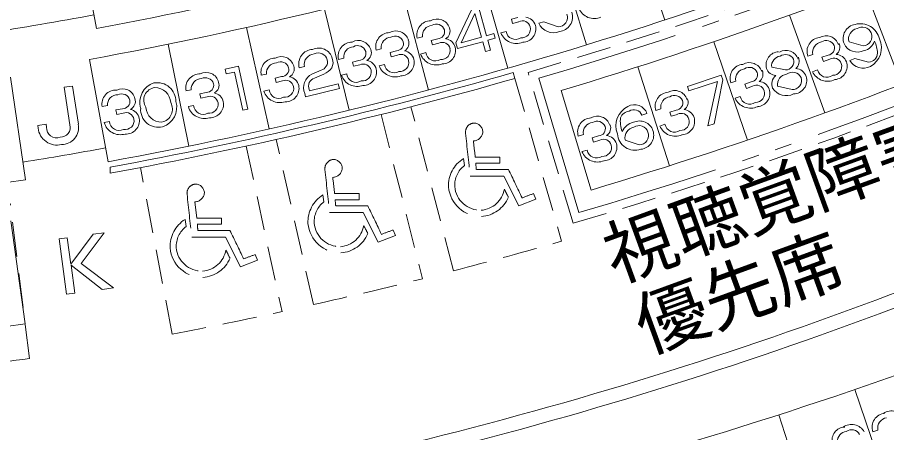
# Model space of a CAD drawing. Units: millimetres on the paper. Extents: x -1 to 280, y -216 to -20.
# Drawn here: x 89.51 to 119.89, y -94.62 to -80.11 of the extents above; entities that cross this region are included whole.
import ezdxf
from ezdxf.enums import TextEntityAlignment as Align

# ---------------------------------------------------------------- set-up
doc = ezdxf.new("R2010")
doc.units = ezdxf.units.MM
doc.linetypes.add('DASHED1', pattern=[1.8, 1.2, -0.6])
doc.linetypes.add('DOUBLE_CHAIN1', pattern=[8.8, 5, -1, 0.6, -0.6, 0.6, -1])
for name, color, linetype, lineweight in [('0-0', 7, 'Continuous', 9), ('0-C', 7, 'Continuous', 9), ('0-F', 7, 'Continuous', 9)]:
    doc.layers.add(name, color=color, linetype=linetype, lineweight=lineweight)
doc.styles.add('HGｺﾞｼｯｸE', font='')
doc.styles.get('HGｺﾞｼｯｸE').set_extended_font_data('HGｺﾞｼｯｸE')

msp = doc.modelspace()

# ---------------------------------------------------------------- linework, layer by layer
at = {"layer": '0-0'}
for p, q in [((111.002, -76.754), (112.135, -80.205)), ((91.614, -76.933), (92.281, -80.503)), ((108.335, -77.6), (109.401, -81.073)), ((105.652, -78.396), (106.649, -81.888)), ((102.952, -79.139), (103.884, -82.651)), ((119.116, -79.058), (120.414, -82.451)), ((100.241, -79.829), (101.103, -83.358)), ((116.493, -80.035), (117.728, -83.453)), ((97.516, -80.466), (98.309, -84.012)), ((94.779, -81.051), (95.503, -84.61)), ((113.852, -80.962), (115.023, -84.399)), ((92.686, -85.159), (92.031, -81.582)), ((111.194, -81.839), (112.299, -85.298)), ((89.799, -85.79), (89.272, -82.197)), ((106.9, -82.245), (106.841, -82.039)), ((109.561, -86.147), (108.52, -82.665)), ((92.757, -85.348), (92.757, -85.56)), ((89.789, -90.824), (89.28, -87.228)), ((118.782, -93.117), (119.956, -96.557)), ((116.124, -93.999), (117.241, -97.456))]:
    msp.add_line(p, q, dxfattribs=at)
at = {"layer": '0-0', "linetype": 'DASHED1'}
for p, q in [((106.9, -82.245), (108.531, -87.936)), ((108.934, -87.305), (107.359, -82.036)), ((102.222, -83.503), (103.668, -89.244)), ((104.753, -88.969), (103.266, -83.236)), ((99.857, -90.152), (98.556, -84.377)), ((97.506, -84.611), (98.764, -90.397)), ((94.926, -91.179), (93.816, -85.362)), ((89.938, -92.037), (89.262, -86.62))]:
    msp.add_line(p, q, dxfattribs=at)
at = {"layer": '0-0', "linetype": 'DOUBLE_CHAIN1'}
msp.add_line((109.136, -86.933), (107.733, -82.239), dxfattribs=at)
at = {"layer": '0-0'}
for centre, radius, start, end in [((65.932, 60.258), 143.207, 280.60273, 293.24081), ((65.907, 60.708), 144.669, 280.40338, 293.70397), ((65.88, 60.723), 148.324, 280.41203, 293.71262), ((65.696, 60.516), 149.449, 286.6516, 293.08995), ((68.075, 49.367), 131.62, 278.89892, 280.55767), ((65.691, 60.509), 153.077, 286.65395, 293.0923), ((65.636, 61.716), 149.544, 280.44914, 285.99429), ((66.165, 59.739), 147.713, 280.37148, 286.00824), ((68.009, 49.614), 136.521, 279.14593, 280.37597), ((68.243, 60.916), 148.281, 270.04322, 278.35892), ((68.356, 47.364), 146.577, 279.52182, 293.21067), ((68.311, 47.544), 147.25, 279.52796, 293.17114), ((65.681, 62.411), 164.344, 280.06983, 292.75361), ((68.234, 61.303), 153.647, 270.04668, 278.06482), ((65.674, 62.419), 167.985, 280.07129, 292.75507)]:
    msp.add_arc(centre, radius, start, end, dxfattribs=at)
at = {"layer": '0-0', "linetype": 'DASHED1'}
for centre, radius, start, end in [((65.696, 60.516), 148.516, 286.29192, 293.44984), ((65.691, 60.509), 154.009, 286.30695, 293.43908), ((63.623, 68.99), 163.226, 284.59471, 285.96979), ((64.581, 66.486), 160.561, 282.69161, 284.08961), ((64.262, 69.113), 163.198, 280.82998, 282.20507), ((108.505, -241.573), 150.684, 97.07759, 98.51422)]:
    msp.add_arc(centre, radius, start, end, dxfattribs=at)
at = {"layer": '0-0', "linetype": 'DOUBLE_CHAIN1'}
for centre, radius, start, end in [((65.696, 60.516), 148.816, 286.40814, 293.33357), ((65.691, 60.509), 153.709, 286.41812, 293.32797)]:
    msp.add_arc(centre, radius, start, end, dxfattribs=at)
at = {"layer": '0-F'}
for p, q in [((103.67, -80.796), (103.49, -80.844)), ((106.41, -80.656), (106.592, -80.601)), ((118.575, -80.968), (119.074, -81.112)), ((102.231, -81.208), (102.049, -81.256)), ((103.604, -81.394), (103.786, -81.343)), ((100.917, -81.54), (100.737, -81.584)), ((117.313, -81.409), (117.138, -81.474)), ((118.6, -81.617), (118.775, -81.549)), ((118.775, -81.549), (119.258, -81.675)), ((99.547, -81.832), (99.366, -81.877)), ((99.801, -82.092), (100.127, -81.952)), ((102.157, -81.803), (102.34, -81.758)), ((115.874, -81.85), (116.353, -81.949)), ((117.299, -82.01), (117.476, -81.945)), ((98.218, -82.095), (98.036, -82.136)), ((100.217, -82.095), (99.894, -82.235)), ((100.84, -82.134), (101.023, -82.09)), ((91.441, -82.511), (91.644, -83.843)), ((91.441, -82.511), (91.644, -83.843)), ((114.621, -82.341), (114.445, -82.403)), ((116.073, -82.519), (116.583, -82.635)), ((95.588, -82.642), (95.406, -82.68)), ((98.129, -82.69), (98.313, -82.645)), ((114.597, -82.939), (114.775, -82.878)), ((92.66, -83.198), (92.476, -83.232)), ((95.489, -83.233), (95.673, -83.192)), ((111.514, -83.472), (111.336, -83.527)), ((112.001, -83.31), (111.824, -83.368)), ((92.548, -83.789), (92.733, -83.752)), ((111.965, -83.911), (112.144, -83.849)), ((109.292, -84.206), (109.113, -84.261)), ((110.757, -84.398), (111.247, -84.568)), ((109.245, -84.804), (109.425, -84.749)), ((119.585, -94.534), (119.409, -94.595))]:
    msp.add_line(p, q, dxfattribs=at)
at = {"layer": '0-F', "linetype": 'DASHED1'}
for p, q in [((105.139, -85.285), (105.104, -85.045)), ((106.672, -85.427), (105.552, -85.427)), ((100.226, -86.557), (100.191, -86.318)), ((101.759, -86.699), (100.639, -86.699)), ((95.408, -87.417), (95.373, -87.175)), ((96.941, -87.556), (95.821, -87.556))]:
    msp.add_line(p, q, dxfattribs=at)
at = {"layer": '0-F'}
for points in [[(105.636, -79.782), (105.907, -80.752), (106.162, -80.68), (106.207, -80.841), (105.952, -80.912), (106.048, -81.257), (105.87, -81.305), (105.774, -80.964), (104.896, -81.206), (104.84, -81.005), (105.386, -79.85)], [(105.501, -79.983), (105.026, -80.998), (105.729, -80.8)], [(97.245, -81.819), (97.571, -83.315), (97.387, -83.356), (97.097, -82.024), (96.812, -82.085), (96.776, -81.918)], [(114.112, -82.131), (114.168, -82.295), (113.865, -83.829), (113.646, -83.9), (113.984, -82.353), (112.982, -82.685), (112.928, -82.527)], [(92.164, -87.694), (92.55, -87.645), (91.74, -88.711), (92.871, -89.565), (92.471, -89.618), (91.388, -88.776), (91.519, -89.747), (91.231, -89.785), (90.97, -87.857), (91.258, -87.819), (91.383, -88.738)]]:
    msp.add_lwpolyline(points, close=True, dxfattribs=at)
for points in [[(107.04, -80.263), (106.82, -80.328), (106.775, -80.178), (106.997, -80.113)], [(107.732, -80.318), (107.911, -80.266), (108.407, -80.444)], [(104.241, -81.015), (104.02, -81.076), (103.978, -80.923), (104.202, -80.861)], [(102.798, -81.434), (102.577, -81.492), (102.537, -81.338), (102.761, -81.28)], [(101.484, -81.769), (101.262, -81.823), (101.223, -81.673), (101.448, -81.615)], [(117.901, -81.576), (117.685, -81.655), (117.631, -81.508), (117.848, -81.43)], [(98.78, -82.334), (98.557, -82.386), (98.521, -82.232), (98.747, -82.181)], [(91.35, -83.866), (91.15, -82.553), (91.441, -82.511)], [(91.35, -83.866), (91.15, -82.553), (91.441, -82.511)], [(99.713, -82.632), (99.724, -82.676), (100.726, -82.437), (100.765, -82.601), (99.579, -82.884), (99.553, -82.775)], [(115.206, -82.519), (114.989, -82.594), (114.938, -82.444), (115.156, -82.369)], [(96.146, -82.891), (95.921, -82.939), (95.889, -82.785), (96.115, -82.738)], [(93.212, -83.461), (92.987, -83.502), (92.957, -83.349), (93.184, -83.304)], [(112.582, -83.501), (112.364, -83.569), (112.315, -83.422), (112.535, -83.351)], [(90.239, -83.979), (90.225, -83.888), (90.518, -83.843), (90.534, -83.953)], [(90.239, -83.979), (90.225, -83.888), (90.518, -83.843), (90.534, -83.953)], [(109.869, -84.404), (109.65, -84.473), (109.604, -84.323), (109.825, -84.254)]]:
    msp.add_lwpolyline(points, dxfattribs=at)
at = {"layer": '0-F', "linetype": 'DASHED1'}
for points in [[(105.533, -85.212), (106.372, -85.212), (106.372, -85.001), (105.514, -85.001)], [(105.338, -85.66), (106.514, -85.66), (107.038, -86.698), (107.635, -86.467), (107.554, -86.27)], [(95.802, -87.344), (96.641, -87.344), (96.641, -87.13), (95.783, -87.13), (95.717, -86.56)], [(100.62, -86.485), (101.459, -86.485), (101.459, -86.273), (100.601, -86.273)], [(100.425, -86.933), (101.601, -86.933), (102.124, -87.973), (102.722, -87.74), (102.641, -87.545)], [(95.608, -87.79), (96.783, -87.79), (97.307, -88.831), (97.904, -88.597), (97.823, -88.402)]]:
    msp.add_lwpolyline(points, dxfattribs=at)
at = {"layer": '0-F'}
for centre, radius, start, end in [((109.675, -79.571), 0.585, 202.1872, 293.0244), ((104.182, -80.621), 0.453, 18.3679, 120.0175), ((107.238, -80.498), 0.391, 15.658, 84.4471), ((108.401, -80.109), 0.335, 270.8989, 19.0579), ((108.407, -80.096), 0.51, 275.2035, 19.1974), ((103.962, -80.718), 0.489, 90.7876, 194.9852), ((104.031, -80.752), 0.363, 94.1082, 186.9469), ((104.156, -80.647), 0.298, 20.2766, 120.4445), ((104.316, -80.594), 0.317, 301.1775, 21.2846), ((107.164, -80.512), 0.279, 14.9092, 116.5775), ((107.132, -80.519), 0.312, 265.1466, 14.5928), ((107.163, -80.516), 0.468, 271.5472, 15.2447), ((108.24, -80.091), 0.556, 204.0576, 292.5643), ((118.87, -80.852), 0.501, 99.3737, 200.8175), ((118.969, -81.021), 0.688, 13.3, 105.2272), ((119.041, -80.78), 0.33, 22.4772, 124.1829), ((102.524, -81.135), 0.49, 90.1706, 194.3681), ((102.745, -81.038), 0.452, 17.6442, 119.4993), ((102.717, -81.066), 0.299, 19.4958, 119.532), ((104.194, -80.611), 0.251, 271.7895, 15.5427), ((106.954, -80.443), 0.584, 201.3535, 292.2493), ((106.923, -80.549), 0.335, 188.9098, 303.0946), ((117.774, -81.21), 0.453, 18.3679, 120.0175), ((118.915, -80.859), 0.357, 99.6328, 197.8176), ((119.043, -80.784), 0.329, 275.3635, 23.2133), ((101.212, -81.466), 0.489, 89.7198, 194.0283), ((101.432, -81.372), 0.452, 17.0919, 118.891), ((101.405, -81.398), 0.299, 18.9587, 119.089), ((102.591, -81.167), 0.363, 93.4019, 186.4921), ((102.756, -81.029), 0.251, 271.1635, 14.6199), ((102.878, -81.013), 0.318, 300.4727, 20.7215), ((104.362, -81.265), 0.278, 13.7371, 115.6483), ((104.436, -81.252), 0.389, 14.3504, 83.3696), ((117.597, -81.305), 0.49, 95.8803, 200.1518), ((117.667, -81.33), 0.363, 99.0003, 192.5928), ((117.782, -81.217), 0.299, 24.8707, 124.9258), ((117.821, -81.182), 0.249, 276.2803, 21.1982), ((117.939, -81.151), 0.316, 306.222, 26.4505), ((118.874, -80.801), 0.525, 205.7902, 295.4352), ((118.98, -80.774), 0.516, 283.4153, 341.1321), ((118.975, -81.178), 0.734, 298.1029, 25.4666), ((118.36, -81.437), 1.214, 3.7203, 24.0868), ((99.855, -81.738), 0.508, 92.7489, 195.8153), ((99.904, -81.757), 0.365, 92.8749, 191.9493), ((100.043, -81.675), 0.492, 14.8338, 115.6592), ((100.034, -81.668), 0.313, 12.4781, 118.1141), ((101.28, -81.501), 0.365, 93.1387, 186.1322), ((101.444, -81.363), 0.252, 270.9567, 14.4317), ((101.569, -81.348), 0.315, 299.8894, 20.2595), ((102.992, -81.672), 0.388, 13.5657, 82.9609), ((104.153, -81.193), 0.584, 200.1083, 290.926), ((104.119, -81.297), 0.336, 187.8321, 301.9284), ((104.329, -81.272), 0.311, 263.9517, 13.5606), ((104.358, -81.27), 0.469, 270.4856, 14.1831), ((116.131, -81.769), 0.453, 91.9998, 195.9938), ((116.368, -81.717), 0.453, 18.3679, 120.0175), ((118.109, -81.803), 0.398, 20.3013, 87.5395), ((119.248, -81.353), 0.323, 271.7001, 359.044), ((98.514, -82.028), 0.489, 88.6556, 192.7977), ((98.581, -82.064), 0.365, 92.0775, 184.9935), ((98.738, -81.935), 0.45, 15.8878, 118.2282), ((98.709, -81.963), 0.299, 18.0853, 118.1215), ((100.068, -81.677), 0.282, 282.1582, 15.7508), ((100.149, -81.686), 0.395, 331.6214, 20.3102), ((101.675, -82.006), 0.388, 13.0063, 82.5059), ((102.916, -81.686), 0.278, 13.286, 115.0851), ((102.883, -81.692), 0.311, 263.2398, 12.9571), ((102.913, -81.69), 0.468, 269.8098, 13.4517), ((115.094, -82.146), 0.453, 18.3679, 120.0175), ((116.21, -81.807), 0.339, 96.6585, 187.164), ((116.358, -81.728), 0.319, 29.8327, 126.0757), ((116.351, -81.653), 0.296, 270.3678, 16.3895), ((116.486, -81.636), 0.346, 310.8599, 22.3372), ((118.042, -81.815), 0.278, 18.646, 120.6132), ((118.039, -81.82), 0.469, 275.5313, 19.2659), ((119.068, -81.349), 0.54, 209.8236, 297.9563), ((98.747, -81.928), 0.253, 270.0783, 13.219), ((98.873, -81.915), 0.315, 298.8346, 19.0834), ((99.961, -81.487), 0.661, 292.8474, 324.1637), ((101.6, -82.021), 0.278, 12.7415, 114.6153), ((101.568, -82.027), 0.311, 262.701, 12.5807), ((101.597, -82.024), 0.468, 269.3347, 13.0137), ((102.71, -81.608), 0.585, 199.3895, 290.1683), ((102.672, -81.716), 0.334, 187.2802, 301.5534), ((114.908, -82.242), 0.49, 94.8126, 199.1396), ((114.979, -82.272), 0.365, 98.2217, 190.9442), ((115.096, -82.157), 0.298, 24.3566, 124.4117), ((115.254, -82.094), 0.315, 304.9207, 25.3716), ((116.034, -81.79), 0.354, 197.1063, 267.1691), ((116.683, -82.32), 0.423, 19.6234, 86.0628), ((117.828, -81.762), 0.585, 205.1707, 296.0274), ((117.802, -81.87), 0.335, 193.055, 307.1691), ((118.008, -81.824), 0.313, 269.3904, 18.0398), ((95.886, -82.579), 0.49, 87.7098, 191.8888), ((95.953, -82.618), 0.365, 91.0447, 183.8252), ((96.111, -82.488), 0.45, 14.5225, 117.2355), ((96.082, -82.518), 0.298, 17.0846, 117.2149), ((98.891, -82.589), 0.278, 11.6991, 113.629), ((98.967, -82.574), 0.387, 11.7213, 81.4088), ((100.076, -82.578), 0.559, 119.5311, 200.6684), ((99.978, -82.513), 0.29, 106.7768, 204.0306), ((101.392, -81.943), 0.584, 199.048, 289.9242), ((101.355, -82.049), 0.335, 186.9589, 301.126), ((115.133, -82.12), 0.25, 275.3788, 20.1491), ((116.257, -82.441), 0.382, 128.9014, 203.0673), ((116.444, -82.469), 0.374, 97.7407, 187.6598), ((116.6, -82.363), 0.335, 25.5921, 127.9698), ((116.597, -82.315), 0.32, 267.5037, 17.5637), ((116.625, -82.313), 0.476, 271.6239, 16.5233), ((93.185, -83.055), 0.449, 13.1764, 116.1127), ((94.513, -83.087), 0.721, 108.3057, 196.399), ((94.374, -83.007), 0.444, 97.3322, 214.118), ((94.396, -83.052), 0.658, 359.4281, 99.5208), ((94.318, -83.12), 0.554, 2.8904, 90.1158), ((96.119, -82.483), 0.254, 269.2359, 12.0606), ((96.245, -82.474), 0.317, 297.9065, 18.1351), ((98.858, -82.596), 0.312, 261.7303, 11.7903), ((98.887, -82.593), 0.469, 268.3154, 12.0871), ((115.344, -82.76), 0.278, 17.6043, 119.7022), ((115.34, -82.765), 0.469, 274.5273, 18.2249), ((115.412, -82.747), 0.396, 18.9616, 86.7665), ((116.386, -82.268), 0.579, 213.8644, 295.8876), ((92.958, -83.142), 0.491, 86.5335, 190.6571), ((93.024, -83.181), 0.365, 89.9228, 182.8001), ((93.155, -83.085), 0.299, 15.7396, 115.8322), ((96.253, -83.147), 0.277, 10.5178, 112.653), ((96.331, -83.134), 0.384, 10.7433, 80.7644), ((98.685, -82.509), 0.584, 197.9961, 288.8528), ((98.647, -82.613), 0.335, 185.4373, 299.6928), ((112.289, -83.217), 0.489, 93.761, 197.9586), ((112.359, -83.247), 0.364, 97.077, 189.8963), ((112.483, -83.121), 0.453, 18.3679, 120.0175), ((112.477, -83.137), 0.299, 23.121, 123.0631), ((115.103, -82.811), 0.335, 191.5177, 305.8086), ((115.309, -82.77), 0.313, 268.2295, 17.3863), ((93.193, -83.051), 0.254, 268.062, 10.6819), ((93.321, -83.046), 0.316, 296.4837, 17.1568), ((94.48, -83.323), 0.454, 280.7183, 30.4897), ((94.37, -83.258), 0.713, 287.9383, 16.2876), ((96.008, -83.167), 0.336, 184.3248, 298.5096), ((96.219, -83.154), 0.312, 260.6927, 10.7166), ((96.249, -83.151), 0.468, 267.2116, 10.9462), ((111.182, -83.904), 0.754, 116.0723, 201.9511), ((111.079, -83.628), 0.462, 19.6774, 119.6571), ((112.515, -83.1), 0.251, 274.5528, 18.8613), ((112.635, -83.074), 0.317, 304.1094, 24.2368), ((115.132, -82.702), 0.585, 203.9581, 294.7759), ((93.314, -83.719), 0.277, 9.4675, 111.5841), ((93.393, -83.705), 0.383, 9.3731, 79.7484), ((94.441, -83.334), 0.62, 176.0107, 283.8786), ((94.543, -83.232), 0.538, 182.6411, 272.3253), ((96.047, -83.063), 0.584, 196.8946, 287.8293), ((110.947, -83.778), 0.391, 97.5844, 156.0529), ((111.059, -83.642), 0.301, 22.6165, 122.9537), ((112.715, -83.745), 0.278, 16.7411, 118.5776), ((112.785, -83.73), 0.394, 17.6436, 85.8676), ((93.109, -83.629), 0.584, 195.8695, 286.7068), ((93.068, -83.731), 0.335, 183.4558, 297.6582), ((93.28, -83.723), 0.31, 259.4427, 9.2502), ((93.31, -83.722), 0.468, 266.0282, 9.7999), ((109.584, -84.117), 0.492, 92.8956, 197.0377), ((109.65, -84.147), 0.363, 95.8639, 189.3599), ((109.785, -84.018), 0.453, 18.3679, 120.0175), ((109.772, -84.039), 0.299, 22.1537, 122.2463), ((111.611, -83.736), 1.028, 173.4541, 200.5541), ((111.165, -84.335), 0.569, 102.4486, 155.2816), ((111.253, -84.231), 0.498, 18.8992, 115.0085), ((112.681, -83.753), 0.312, 267.1521, 16.3089), ((112.712, -83.747), 0.468, 273.3116, 17.0091), ((90.897, -83.914), 0.661, 185.6895, 283.7414), ((90.897, -83.914), 0.661, 185.6895, 283.7414), ((90.877, -83.976), 0.344, 176.195, 292.0356), ((90.877, -83.976), 0.344, 176.195, 292.0356), ((91.021, -83.954), 0.341, 267.481, 15.0758), ((91.021, -83.954), 0.341, 267.481, 15.0758), ((91.058, -83.959), 0.597, 269.5982, 11.2478), ((91.058, -83.959), 0.597, 269.5982, 11.2478), ((109.809, -84.003), 0.252, 273.6236, 17.7656), ((109.932, -83.979), 0.316, 302.89, 23.159), ((111.107, -84.308), 0.361, 98.4728, 194.4099), ((111.236, -84.224), 0.329, 18.2578, 123.6178), ((111.24, -84.239), 0.33, 271.1145, 20.922), ((111.255, -84.228), 0.496, 275.807, 18.6316), ((112.501, -83.682), 0.584, 203.1274, 294.0037), ((112.475, -83.788), 0.336, 190.5188, 304.6152), ((109.998, -84.65), 0.278, 15.69, 117.6386), ((110.069, -84.635), 0.392, 16.3615, 84.8787), ((111.094, -84.146), 0.613, 183.6925, 290.0993), ((109.964, -84.659), 0.313, 266.1087, 15.555), ((109.994, -84.653), 0.469, 272.3698, 15.9932), ((109.785, -84.584), 0.584, 202.1334, 292.9707), ((109.756, -84.693), 0.335, 189.6637, 303.8661), ((119.872, -94.435), 0.49, 94.9742, 199.1903), ((119.941, -94.463), 0.363, 98.2182, 191.2503), ((120.058, -94.349), 0.484, 24.3138, 124.5006), ((118.438, -94.884), 0.454, 91.2828, 195.2398), ((118.665, -94.843), 0.505, 28.9923, 125.2163), ((118.514, -94.919), 0.338, 95.5611, 186.1642), ((118.665, -94.843), 0.319, 28.9923, 125.2163)]:
    msp.add_arc(centre, radius, start, end, dxfattribs=at)
at = {"layer": '0-F', "linetype": 'DASHED1'}
for centre, radius, start, end in [((105.495, -84.125), 0.322, 94.7081, 185.2527), ((105.455, -84.13), 0.326, 1.9208, 87.621), ((105.438, -84.087), 0.344, 271.5131, 354.6802), ((255.816, -68.46), 151.457, 185.94791, 186.52087), ((580.91, -28.824), 478.703, 186.67059, 186.73935), ((105.698, -85.992), 1.119, 122.1304, 182.3764), ((100.582, -85.398), 0.322, 94.6912, 185.2163), ((100.542, -85.402), 0.326, 1.8754, 87.6153), ((105.688, -85.987), 0.892, 127.9936, 182.4097), ((111.241, -84.809), 5.723, 184.0435, 186.1978), ((245.112, -70.365), 145.632, 185.93645, 186.53233), ((100.525, -85.359), 0.344, 271.587, 354.654), ((63.214, -106.821), 48.439, 24.9045, 26.2109), ((95.764, -86.258), 0.323, 94.6841, 185.1701), ((95.726, -86.26), 0.324, 2.1144, 87.8344), ((259.044, -67.434), 159.559, 186.57427, 186.78053), ((95.707, -86.216), 0.343, 271.5609, 354.728), ((105.711, -85.937), 1.135, 185.159, 270.9188), ((105.703, -85.944), 0.91, 185.085, 270.9043), ((105.644, -85.955), 0.902, 274.6611, 349.691), ((153.45, -62.37), 52.586, 206.8452, 207.189), ((240.026, -71.17), 145.371, 185.96888, 186.56475), ((100.786, -87.265), 1.119, 122.1178, 182.3638), ((100.775, -87.26), 0.892, 128.0065, 182.5958), ((105.881, -86.135), 5.273, 183.8042, 186.1418), ((105.649, -85.958), 1.117, 274.1309, 336.7848), ((111.65, -97.728), 12.168, 109.6741, 111.7138), ((57.52, -108.466), 49.304, 24.916, 26.1994), ((95.967, -88.121), 1.118, 122.109, 182.3977), ((95.955, -88.119), 0.89, 127.9286, 182.4746), ((101.099, -86.984), 5.309, 183.8922, 186.1839), ((100.798, -87.209), 1.135, 185.1819, 270.8821), ((100.789, -87.218), 0.908, 185.1536, 270.9927), ((100.73, -87.226), 0.903, 274.7032, 349.6099), ((151.884, -62.035), 56.297, 206.7665, 207.0874), ((54.964, -108.254), 46.802, 24.8946, 26.2468), ((100.737, -87.231), 1.115, 274.0804, 336.8194), ((106.392, -98.282), 11.374, 109.2602, 111.4373), ((95.98, -88.066), 1.135, 185.1551, 270.895), ((95.971, -88.075), 0.909, 185.1807, 271), ((95.913, -88.084), 0.903, 274.7124, 349.6396), ((215.15, -28.785), 132.446, 206.67577, 206.81328), ((95.921, -88.09), 1.114, 273.9684, 336.7074), ((101.704, -99.48), 11.738, 109.3074, 111.4158)]:
    msp.add_arc(centre, radius, start, end, dxfattribs=at)

# ---------------------------------------------------------------- texts
at = {"layer": '0-C', "style": 'HGｺﾞｼｯｸE'}
for s, p in [('視聴覚障害者', (110.615, -89.912)), ('優先席', (111.707, -92.373))]:
    msp.add_text(s, height=1.833, rotation=20, dxfattribs=at).set_placement(p, align=Align.BOTTOM_LEFT)

doc.saveas('drawing.dxf')
